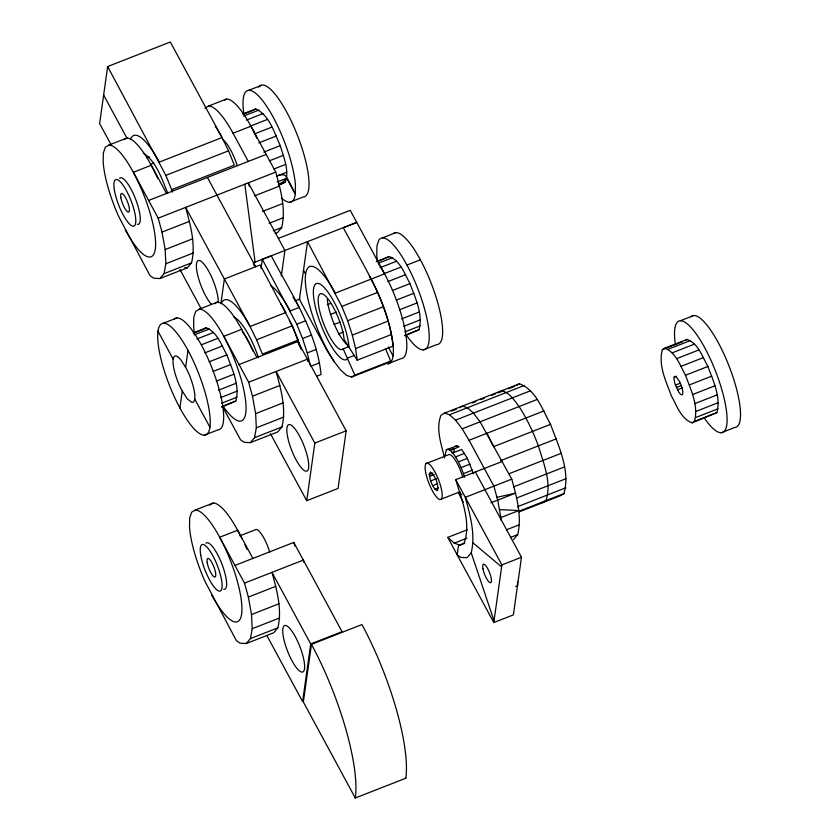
<?xml version="1.0" encoding="UTF-8"?>
<svg xmlns="http://www.w3.org/2000/svg" width="840" height="840" viewBox="0 0 840 840"><rect width="100%" height="100%" fill="white"/><g stroke="black" fill="none" stroke-linecap="round" stroke-linejoin="round"><path stroke-width="1.26" d="M221.634 407.096L235.798 401.048C240.177 385.466 232.124 369.338 226.863 354.889C221.466 345.282 217.297 331.979 206.126 327.831L193.158 332.913M279.405 184.968L285.327 182.154C289.527 170.111 283.51 157.196 280.287 145.635C274.197 132.741 269.63 115.227 255.644 108.938L242.686 114.009M404.775 335.811L418.94 329.763C423.308 314.181 415.265 298.053 409.994 283.605C404.596 273.998 400.439 260.694 389.267 256.547L376.299 261.618M519.225 511.854L560.375 495.737L563.955 493.584C570.518 470.211 558.442 446.019 550.547 424.347C542.451 409.941 536.204 389.981 519.435 383.764L444.538 413.091L440.969 415.244C435.593 429.041 441.315 444.286 444.57 457.926M692.066 422.835L694.449 421.407C698.817 405.825 690.774 389.697 685.503 375.249C680.106 365.642 675.948 352.338 664.766 348.191L662.393 349.619C658.014 365.201 666.057 381.329 671.328 395.776C676.725 405.394 680.883 418.698 692.066 422.835L716.835 412.64C721.203 397.058 713.16 380.93 707.889 366.481C702.492 356.874 698.334 343.57 687.151 339.423L664.766 348.191M429.282 474.453L430.437 472.038C435.445 476.144 438.669 484.06 437.546 490.476L436.894 490.675C431.959 487.095 430.164 480.26 429.282 474.453L432.852 473.056M445.106 455.343L446.334 449.799L456.929 445.778L459.123 446.849L450.167 450.356L447.972 449.284L446.334 449.799M172.431 192.077L171.644 189.683L234.339 165.134L228.533 150.822L222.023 137.55L170.331 42L107.646 66.549L99.624 123.575L111.458 145.446M179.897 407.999L182.27 391.115M185.619 367.258L187.992 350.375A59.819 15.761 68.6 0 0 159.432 352.002A59.819 15.761 68.6 0 0 204.414 435.173L217.854 429.912A59.819 15.761 68.6 0 0 211.785 367.49A59.819 15.761 68.6 0 0 174.079 319.2M220.899 303.618L224.364 278.995L260.19 264.968L292.415 325.762L301.34 349.661M253.397 263.791L253.544 262.721L271.268 255.811C291.029 293.591 316.638 330.897 321.058 374.493L316.586 376.247M261.03 268.391L262.311 259.319L356.738 222.369L350.238 210.347L278.376 238.403M239.075 364.55L297.864 341.523L346.164 430.805L338.058 488.429L306.716 500.703L314.822 443.079L276.087 371.48C280.917 389.372 286.43 408.429 281.978 426.941L277.83 431.886L250.383 442.638L244.146 442.312L240.46 439.698L222.39 406.298M242.078 539.018A59.819 15.761 68.6 0 0 213.097 503.044L195.195 510.058L191.625 512.211L189.683 518.028L189.525 527.121A59.819 15.761 68.6 0 0 205.023 581.448L236.355 640.595L240.041 643.199L246.278 643.534L273.714 632.783L277.872 627.837C282.324 609.325 276.801 590.268 271.981 572.376L310.706 643.965L302.61 701.589L266.952 635.68M405.804 778.25A119.637 31.521 68.6 0 0 361.956 624.561L311.451 644.353L303.345 701.977L355.288 798L405.794 778.228M502.226 461.465L455.763 479.651L501.89 564.932L493.794 622.545L513.387 614.88L521.482 557.256L475.356 471.975M281.306 276.066L284.907 250.467L248.325 182.847L249.281 186.333M467.344 529.756L447.804 537.38L454.251 543.134L458.661 544.698L457.139 554.788L493.794 622.545M157.857 178.658A59.819 15.761 68.6 0 0 126.756 138.075L108.843 145.089L105.273 147.242L103.341 153.059L103.183 162.152A59.819 15.761 68.6 0 0 118.681 216.478L150.003 275.615L153.689 278.219L159.936 278.555L164.084 273.609L165.869 263.728L165.165 249.564L162.015 232.103L158.183 218.148L133.361 172.263L151.274 165.249L166.53 193.452M159.936 278.555L187.373 267.803L191.531 262.857C195.983 244.346 190.459 225.288 185.63 207.396L275.772 172.095C280.602 189.998 286.125 209.055 281.673 227.566L277.526 232.512L275.131 233.447M250.383 442.638L254.541 437.693L256.326 427.812L255.623 413.647L252.472 396.186L248.64 382.231L223.818 336.346L241.731 329.332L256.988 357.536M246.278 643.534L250.435 638.589L252.221 628.698L251.507 614.544L248.367 597.082L244.524 583.118L219.713 537.243L237.626 530.229L252.872 558.422M494.036 620.812L471.219 552.783C475.661 534.272 470.148 515.214 465.318 497.322L511.781 479.136C516.621 497.038 522.134 516.096 517.692 534.607L513.534 539.553M674.142 377.223L674.53 376.404L676.064 376.625L679.361 381.234A9.975 2.625 68.6 0 1 682.784 393.173A9.975 2.625 68.6 0 1 678.605 391.797L675.454 385.088A9.975 2.625 68.6 0 1 674.142 377.223L676.536 376.288M471.219 552.783L467.061 557.728L460.824 557.393L457.139 554.788L447.804 537.38M348.673 346.437L341.849 349.608A29.915 7.875 68.6 0 1 321.741 318.255A29.915 7.875 68.6 0 1 324.114 294.871A29.915 7.875 68.6 0 1 343.392 334.341L344.211 339.654L357.189 360.181L393.005 346.154C388.594 302.642 363.08 265.387 343.34 227.703L356.78 222.464L384.573 273.83L335.328 293.139A59.21 15.603 68.6 0 0 305.308 278.25A59.21 15.603 68.6 0 0 334.1 361.494L340.704 370.115L346.657 375.417L351.582 377.066L387.397 363.038L390.663 361.074L385.423 348.537M124.079 139.681L126.756 138.075M204.95 108.203L208.53 106.05L226.433 99.036A59.819 15.761 68.6 0 1 257.019 138.474M224.648 100.117L226.433 99.036M253.271 110.365L255.644 108.938M241.731 329.332A59.819 15.761 68.6 0 0 217.214 302.159L199.3 309.173L195.731 311.325L193.798 317.142L193.631 326.235A59.819 15.761 68.6 0 0 194.397 333.018M214.536 303.765L217.214 302.159M204.54 328.786L206.126 327.831M389.267 256.547L377.454 261.671A59.819 15.761 68.6 0 1 376.772 254.951L376.929 245.858L378.872 240.03A59.819 15.761 68.6 0 1 423.917 306.663A59.819 15.761 68.6 0 1 406.476 335.233M351.582 377.066L354.837 375.102L390.663 361.074M209.528 505.197L213.097 503.044M459.774 407.694L462.452 406.077L467.418 407.747L473.435 413.112L480.102 421.817L511.781 479.136M497.868 392.963L501.438 390.81C509.723 392.427 514.227 400.459 519.089 406.55C527.058 418.845 533.221 432.18 538.398 445.862C543.449 463.27 551.964 482.517 545.948 500.64L542.377 502.793M516.758 385.371L519.435 383.764M685.566 340.379L687.151 339.423M458.661 544.698L460.047 545.192L464.237 542.819C471.408 521.986 461.496 499.716 455.763 479.651M276.444 176.274L286.724 172.21M248.829 90.269L262.259 85.019A59.819 15.761 68.6 0 1 299.219 140.059A59.819 15.761 68.6 0 1 303.198 196.991L289.769 202.251M245.018 113.6L252.084 110.828M243.642 116.046L258.962 110.051M147.137 157.909L149.572 156.954M246.477 120.089L262.973 113.62M150.286 164.441L153.941 163.002M249.743 126.347L267.425 119.427M208.53 106.05A59.819 15.761 68.6 0 1 233.047 133.234L250.95 126.221L275.772 172.095M254.321 133.98L271.992 127.061M107.646 66.549L165.847 175.371L228.533 150.822M258.709 142.916L276.381 135.996M263.791 152.093L280.287 145.635M148.617 200.466L266.207 154.423M269.304 160.85L283.447 155.316M273.861 168.998L285.642 164.378M158.183 218.148L185.63 207.396L250.078 326.519L256.589 339.791L262.395 354.102L298.211 340.074M277.043 182.018L286.524 178.311L283.164 181.734A9.922 2.888 -26.2 0 1 278.828 184.275M278.25 184.926L285.327 182.154M162.015 232.103L189.462 221.351M254.541 195.867L279.605 186.06M165.165 249.564L192.612 238.812M262.469 211.459L282.755 203.522M165.869 263.728L193.316 252.966M269.136 223.283L283.458 217.675M164.084 273.609L191.531 262.857M273.326 230.832L281.673 227.566M163.475 323.201L176.915 317.94M382.442 237.878L395.871 232.617M194.313 332.955L203.742 329.269M194.114 334.94L209.433 328.944M378.431 263.193L392.574 257.649M196.948 338.982L213.444 332.524M380.09 267.687L396.585 261.23M201.401 344.778L217.896 338.32M384.542 273.494L401.037 267.036M406.959 265.062L420.389 259.802M327.348 304.731L331.012 303.303M204.792 352.874L222.464 345.954M387.933 281.589L405.605 274.669M256.589 339.791L292.415 325.762M334.1 361.494L327.222 350.753L299.418 299.344L307.514 241.731L341.838 306.411L377.664 292.383M262.311 259.319L296.762 324.23L305.718 320.723M209.181 361.809L226.863 354.889M330.278 314.517L336.378 312.133M392.322 290.524L409.994 283.605M213.087 371.448L230.769 364.529M334.058 324.492L340.158 322.098M396.228 300.163L413.899 293.244M357.189 360.181L355.582 348.558L352.328 335.097L347.644 320.723L383.46 306.695M310.212 365.159L307.251 352.916L302.558 338.541L311.514 335.034M216.248 381.139L233.919 374.209M399.389 309.844L417.06 302.925M338.425 333.963L343.308 332.052M352.328 335.097L388.154 321.069M307.251 352.916L316.207 349.409M218.442 390.201L236.114 383.281M401.583 318.906L419.255 311.987M248.64 382.231L307.419 359.195L308.06 361.515M220.7 397.572L237.195 391.104M403.841 326.277L420.336 319.82M355.582 348.558L391.409 334.53M310.506 366.377L319.463 362.87M221.771 403.169L237.09 397.173M404.901 331.884L420.221 325.878M221.655 406.592L235.798 401.048M404.796 335.296L418.94 329.763M354.417 355.383L347.697 358.008L347.056 359.216A40.877 10.773 68.6 0 1 318.875 318.98A40.877 10.773 68.6 0 1 322.014 285.474A40.877 10.773 68.6 0 1 348.569 343.046L348.936 346.909M252.472 396.186L279.919 385.434M255.623 413.647L283.059 402.895M423.381 349.86L436.81 344.6A59.819 15.761 68.6 0 0 431.466 284.014A59.819 15.761 68.6 0 0 393.897 233.226M256.326 427.812L283.773 417.05M254.541 437.693L281.978 426.941M314.822 443.079L346.164 430.805M680.337 320.764L693.767 315.504M451.71 411.033L456.488 409.164M472.28 402.98L475.933 401.552M480.806 399.641L484.459 398.213M491.768 395.346L495.421 393.918M500.262 392.028L503.864 390.611M508.662 388.731L514.668 386.379M444.538 413.091L449.505 414.761L524.402 385.423M449.505 414.761L455.522 420.126L530.428 390.789M662.393 349.619L682.416 341.786M455.522 420.126L462.2 428.831L537.096 399.494M668.083 349.293L690.47 340.536M672.095 352.874L694.481 344.117M676.547 358.68L698.933 349.913M462.2 428.831L469.056 440.276L543.963 410.939M449.831 450.114L454.314 448.361L454.062 451.836L451.826 452.718M239.852 535.826L255.129 529.851A19.446 5.124 68.6 0 1 269.598 552.006M450.167 450.356L452.76 452.949L461.706 449.442L467.376 458.367L473.508 473.76M426.08 463.575L448.266 454.892A19.446 5.124 68.6 0 1 462.735 477.057M681.114 366.303L703.5 357.546M452.76 452.949L455.574 456.876L464.531 453.369M493.553 446.67L550.547 424.347M455.574 456.876L458.419 461.874L467.376 458.367M685.503 375.249L707.889 366.481M429.481 476.322L434.238 474.453M458.419 461.874L461.108 467.607L470.064 464.1M430.7 480.921L436.653 478.59M675.454 385.088L680.243 383.208M676.4 387.513L681.188 385.633M689.409 384.888L711.795 376.12M432.716 485.646L437.472 483.777M464.552 477.267L463.449 473.676L472.406 470.169M677.471 389.802L682.259 387.923M500.63 460.656L556.405 438.806M234.969 565.436L293.758 542.42L342.048 631.691L310.706 643.965M434.983 489.216L438.554 487.82M692.57 394.569L714.956 385.802M441.242 499.139L459.921 491.82M509.019 473.739L561.141 453.338M694.764 403.631L717.15 394.874M244.524 583.118L303.314 560.081L303.954 562.412M695.846 411.464L718.231 402.696M513.534 486.864L564.428 466.935M695.73 417.522L718.116 408.765M694.449 421.407L716.835 412.64M248.367 597.082L275.804 586.32M490.991 502.74L515.624 493.101L496.944 497.332M516.369 498.131L566.045 478.674M517.419 506.751L565.887 487.767M251.507 614.544L278.954 603.782M500.987 520.149L500.85 517.566L518.763 510.562L499.411 509.596M519.141 511.14L563.955 493.584M721.276 432.737L734.706 427.476A59.819 15.761 68.6 0 0 728.637 365.054A59.819 15.761 68.6 0 0 690.942 316.764M460.047 545.192L464.656 543.385M252.221 628.698L279.657 617.946M506.342 529.861L519.477 524.716M250.435 638.589L277.872 627.837M510.521 537.411L517.692 534.607M501.89 564.932L521.482 557.256M515.792 586.436L517.482 585.774A24.927 6.562 68.6 0 0 517.545 581.984M295.06 300.919L299.933 299.019M454.251 543.134L466.925 538.178M455.291 446.292L456.929 445.778M277.715 175.518L279.5 175.035M280.067 174.867L284.046 174.815L286.325 176.526L295.281 193.83M184.874 267.666L187.373 267.803M143.273 152.943C156.66 161.952 161.837 178.994 167.759 193.284M253.701 265.041L255.707 266.721L207.417 177.44M473.004 542.903L501.617 566.885M459.344 492.23L461.937 494.823M469.056 440.276L493.878 486.15L497.711 500.105L500.85 517.566M388.185 346.909L393.057 355.919M463.386 502.373L458.64 493.206M286.619 178.007L295.27 194.019M233.047 133.234L248.294 161.438M303.502 270.239L305.603 274.123M103.635 95.067L127.134 138.516M270.438 433.65L306.716 500.703M179.991 269.567L200.897 308.207M157.972 331.17L173.197 359.3M194.702 399.063L209.927 427.203M343.077 348.631L354.837 375.102M486.969 433.262L493.007 445.557M341.838 306.411L347.644 320.723M296.762 324.23L302.558 338.541M165.847 175.371L171.644 189.683M461.108 467.607L463.449 473.676M297.864 341.523L299.03 345.125M293.758 542.42L294.924 546.021M244.828 184.212L255.097 262.111M675.423 344.61A59.819 15.761 68.6 0 1 695.026 332.315A59.819 15.761 68.6 0 1 726.674 412.692A59.819 15.761 68.6 0 1 704.372 418.11M205.947 543.26A24.927 6.562 68.6 0 1 221.939 564.081A24.927 6.562 68.6 0 1 223.734 589.355M195.195 510.058A59.819 15.761 68.6 0 1 240.177 593.229A59.819 15.761 68.6 0 1 211.617 594.856M244.892 544.813A24.927 6.562 68.6 0 1 247.076 549.36M311.451 644.343A119.658 31.521 68.6 0 1 355.31 798.032M289.38 320.492A40.877 10.773 68.6 0 1 298.294 341.04M298.673 342.143A40.877 10.773 68.6 0 1 300.625 348.327M270.889 285.705A59.21 15.603 68.6 0 1 290.241 310.957L299.197 307.451A59.21 15.603 68.6 0 0 293.024 297.045M281.463 197.957A59.819 15.761 68.6 0 0 295.27 194.282L295.428 185.189A59.819 15.761 68.6 0 0 264.442 103.079A59.819 15.761 68.6 0 0 243.925 114.124M223.104 139.808A24.927 6.562 68.6 0 1 237.195 165.553M258.689 87.161A59.819 15.761 68.6 0 1 261.23 85.197M378.326 263.309A59.819 15.761 68.6 0 1 403.736 323.81A59.819 15.761 68.6 0 1 400.985 358.628L387.555 363.888A59.819 15.761 68.6 0 0 391.377 333.911A59.819 15.761 68.6 0 0 369.905 276.854M348.401 345.534A29.915 7.875 68.6 0 1 327.264 299.429M369.306 275.804A59.21 15.603 68.6 0 1 371.144 279.111M119.595 178.28A24.927 6.562 68.6 0 1 135.597 199.112A24.927 6.562 68.6 0 1 137.393 224.385M108.843 145.089A59.819 15.761 68.6 0 1 153.835 228.249A59.819 15.761 68.6 0 1 125.265 229.887M211.271 304.195A24.927 6.562 68.6 0 1 196.644 269.63A24.927 6.562 68.6 0 1 206.472 267.509A24.927 6.562 68.6 0 1 218.253 302.683M233.94 317.121A40.877 10.773 68.6 0 1 258.5 357.704M221.298 303.629A59.21 15.603 68.6 0 1 250.078 326.519L285.894 312.491A59.21 15.603 68.6 0 0 280.949 304.006M242.172 331.538A29.915 7.875 68.6 0 1 252.987 351.131M187.992 350.375A59.819 15.761 68.6 0 1 204.414 435.173M199.3 309.173A59.819 15.761 68.6 0 1 242.655 384.962A59.819 15.761 68.6 0 1 223.335 406.518M215.229 126.221A59.21 15.603 68.6 0 1 222.023 137.55L159.327 162.099A59.21 15.603 68.6 0 0 130.557 139.209M173.25 358.459L173.009 361.935A24.927 6.562 68.6 0 0 181.577 389.897L187.247 398.832L192.024 402.497L193.662 401.982L194.639 399.913L194.891 396.428A24.927 6.562 68.6 0 0 186.312 368.466L180.653 359.541L178.059 356.958L175.875 355.877L174.227 356.391L173.25 358.459M425.513 471.534A19.446 5.124 68.6 0 0 439.961 499.538A19.446 5.124 68.6 0 0 435.509 473.004A19.446 5.124 68.6 0 0 425.513 471.534M482.979 568.911A9.975 2.625 68.6 0 0 490.476 582.771A9.975 2.625 68.6 0 0 487.736 568.638A9.975 2.625 68.6 0 0 482.979 568.911M200.739 555.208A24.927 6.562 68.6 0 0 219.261 591.108A24.927 6.562 68.6 0 0 213.549 557.088A24.927 6.562 68.6 0 0 200.739 555.208M207.218 562.684A9.975 2.625 68.6 0 0 214.631 577.049A9.975 2.625 68.6 0 0 212.341 563.43A9.975 2.625 68.6 0 0 207.218 562.684M283.458 637.445A24.927 6.562 68.6 0 0 302.201 672.105A24.927 6.562 68.6 0 0 295.355 636.762A24.927 6.562 68.6 0 0 283.458 637.445M114.398 190.239A24.927 6.562 68.6 0 0 132.919 226.139A24.927 6.562 68.6 0 0 127.208 192.119A24.927 6.562 68.6 0 0 114.398 190.239M120.876 197.704A9.975 2.625 68.6 0 0 128.279 212.069A9.975 2.625 68.6 0 0 126 198.46A9.975 2.625 68.6 0 0 120.876 197.704M287.564 436.558A24.927 6.562 68.6 0 0 306.306 471.209A24.927 6.562 68.6 0 0 299.471 435.876A24.927 6.562 68.6 0 0 287.564 436.558"/></g></svg>
